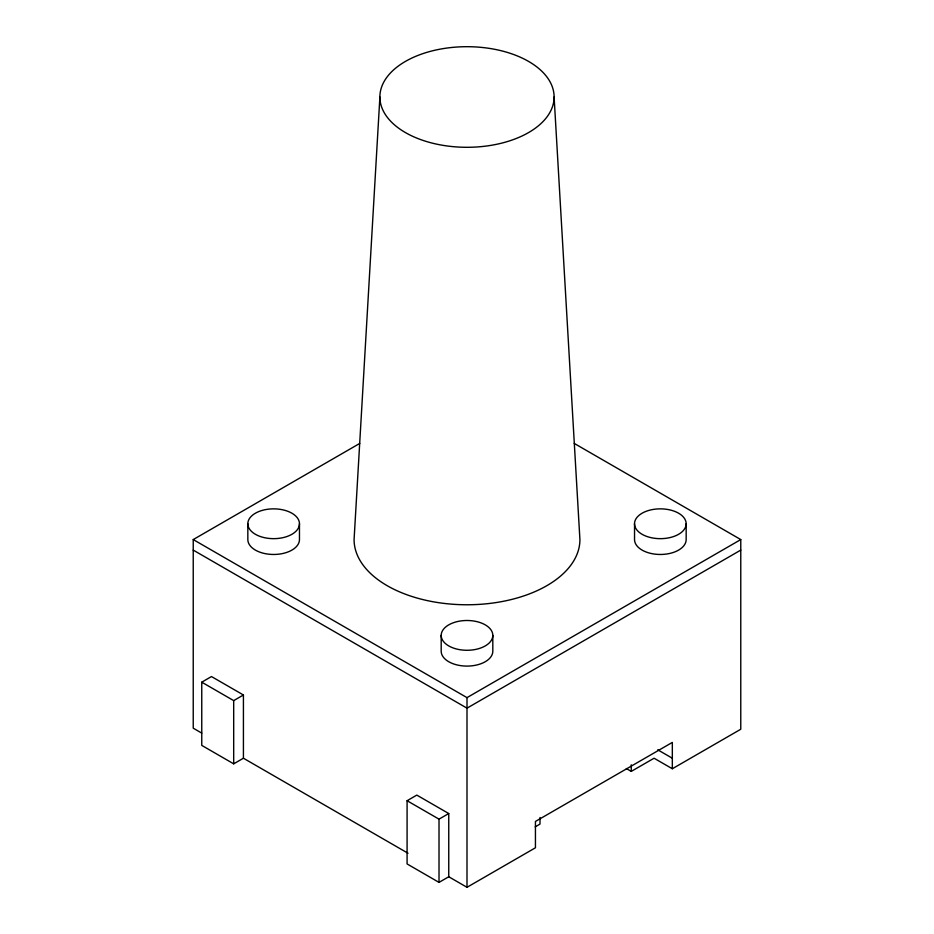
<?xml version="1.0" encoding="UTF-8"?>
<svg xmlns="http://www.w3.org/2000/svg" width="934" height="934" viewBox="0 0 934 934"><rect width="100%" height="100%" fill="white"/><g stroke="black" fill="none" stroke-linecap="round" stroke-linejoin="round"><path stroke-width="1.4" d="M379.893 96.996L354.079 539.572A112.921 65.193 0 0 0 467 604.765A112.921 65.193 0 0 0 579.921 539.572L554.107 96.996A87.107 50.296 0 0 0 423.441 53.436A87.107 50.296 0 0 0 423.441 140.555A87.107 50.296 0 0 0 554.107 96.996M201.744 733.108L193.233 728.181L193.233 539.572L359.765 443.416M243.424 758.221L233.687 763.837L201.756 745.39L201.756 682.17L211.481 676.555L243.424 694.989L243.424 758.221L408.018 853.244M201.756 682.17L233.687 700.617L243.424 694.989M193.233 539.572L467 697.628L740.767 539.572L740.767 729.244L672.328 768.752L654.08 758.221L631.267 771.391L626.352 768.554M740.767 550.103L467 708.159L193.233 550.103M448.752 876.757L439.015 882.385L407.084 863.938L407.084 800.718L416.809 795.103L448.752 813.537L448.752 876.757L467 887.3L535.439 847.78L535.439 821.441L672.328 742.413L672.328 768.752M407.084 800.718L439.015 819.153L448.752 813.537M535.205 826.847L540.004 824.08L540.004 817.495M574.235 443.416L740.767 539.572M657.723 749.792L672.328 758.221M686.163 523.764A25.813 14.897 0 0 1 647.437 536.665A25.813 14.897 0 0 1 647.437 510.851A25.813 14.897 0 0 1 686.163 523.764L686.163 539.572A25.813 14.897 0 0 1 660.35 554.469A25.813 14.897 0 0 1 634.536 539.572L634.536 523.764M631.267 764.806L631.267 771.391M492.813 635.389A25.813 14.897 0 0 1 454.099 648.289A25.813 14.897 0 0 1 454.099 622.488A25.813 14.897 0 0 1 492.813 635.389L492.813 651.196A25.813 14.897 0 0 1 467 666.094A25.813 14.897 0 0 1 441.187 651.196L441.187 635.389M467 697.628L467 887.3M439.015 819.153L439.015 882.385M299.464 523.764A25.813 14.897 0 0 1 260.749 536.665A25.813 14.897 0 0 1 260.749 510.851A25.813 14.897 0 0 1 299.464 523.764L299.464 539.572A25.813 14.897 0 0 1 273.65 554.469A25.813 14.897 0 0 1 247.837 539.572L247.837 523.764M233.687 700.617L233.687 763.837"/></g></svg>
